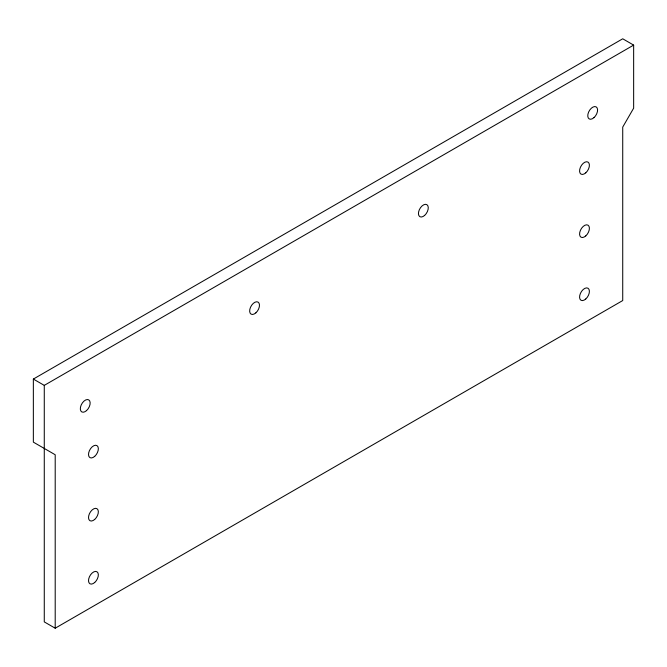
<?xml version="1.0" encoding="UTF-8"?>
<svg xmlns="http://www.w3.org/2000/svg" width="667" height="667" viewBox="0 0 667 667"><rect width="100%" height="100%" fill="white"/><g stroke="black" fill="none" stroke-linecap="round" stroke-linejoin="round"><path stroke-width="1" d="M55.203 628.206L55.203 454.752L33.35 442.138L33.35 379.064L622.728 38.794L633.65 45.106L633.65 108.171L622.728 127.097L622.728 300.55L55.203 628.206L44.272 621.894L44.272 385.376L633.65 45.106M33.35 379.064L44.272 385.376M255.845 312.865A6.953 4.01 -60 0 0 258.046 302.093A6.953 4.01 -60 0 0 249.825 309.388A6.953 4.01 -60 0 0 255.845 312.865M86.51 410.622A6.953 4.01 -60 0 0 88.719 399.85A6.953 4.01 -60 0 0 80.49 407.145A6.953 4.01 -60 0 0 86.51 410.622M424.629 215.416A6.953 4.01 -60 0 0 426.83 204.644A6.953 4.01 -60 0 0 418.609 211.939A6.953 4.01 -60 0 0 424.629 215.416M593.955 117.65A6.953 4.01 -60 0 0 596.156 106.887A6.953 4.01 -60 0 0 587.935 114.174A6.953 4.01 -60 0 0 593.955 117.65M585.759 172.845A6.953 4.01 -60 0 0 587.969 162.073A6.953 4.01 -60 0 0 579.74 169.368A6.953 4.01 -60 0 0 585.759 172.845M585.759 235.918A6.953 4.01 -60 0 0 587.969 225.146A6.953 4.01 -60 0 0 579.74 232.441A6.953 4.01 -60 0 0 585.759 235.918M585.759 298.991A6.953 4.01 -60 0 0 587.969 288.219A6.953 4.01 -60 0 0 579.74 295.514A6.953 4.01 -60 0 0 585.759 298.991M94.706 456.353A6.953 4.01 -60 0 0 96.907 445.581A6.953 4.01 -60 0 0 88.686 452.876A6.953 4.01 -60 0 0 94.706 456.353M94.706 519.426A6.953 4.01 -60 0 0 96.907 508.654A6.953 4.01 -60 0 0 88.686 515.95A6.953 4.01 -60 0 0 94.706 519.426M94.706 582.499A6.953 4.01 -60 0 0 96.907 571.727A6.953 4.01 -60 0 0 88.686 579.023A6.953 4.01 -60 0 0 94.706 582.499"/></g></svg>
